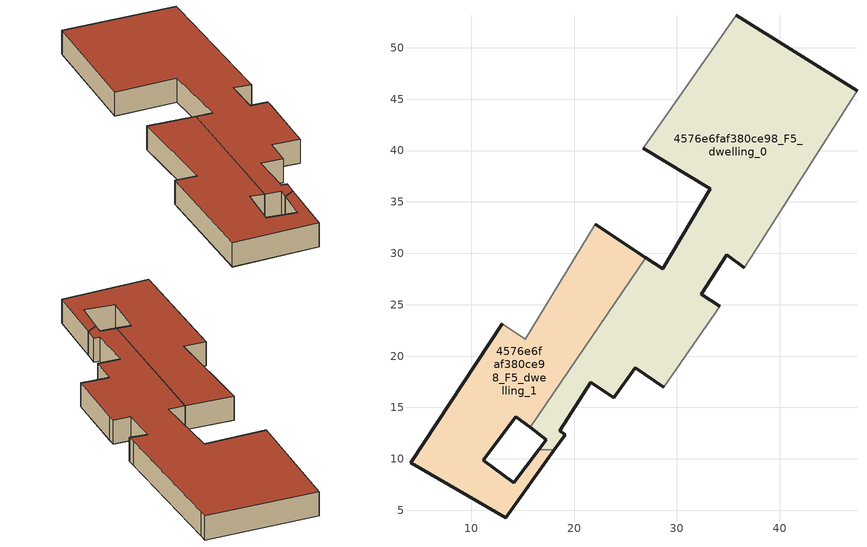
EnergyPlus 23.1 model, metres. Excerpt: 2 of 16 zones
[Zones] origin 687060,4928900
4576e6faf380ce98_F5_dwelling_0
 floor to 4576e6faf380ce98_F4_dwelling_0 (EU_floor_Construction): 33.67,24.1 34.15,24.83 32.36,26.01 34.84,29.88 36.57,28.59 37.2,29.56 47.01,44.99 47.53,45.82 35.78,53.19 26.74,40.21 33.26,36.3 28.63,28.49 26.96,29.59 15.71,13.07 17.29,11.88 16.54,10.88 18.08,10.88 19.14,12.35 18.58,12.76 21.62,17.46 23.87,15.97 25.93,18.89 28.74,16.95 z15
 wall outside (EU_wall_Construction): 35.78,53.19 47.53,45.82 / 36.57,28.59 34.84,29.88 32.36,26.01 34.15,24.83 / 28.74,16.95 25.93,18.89 23.87,15.97 21.62,17.46 18.58,12.76 19.14,12.35 18.08,10.88 / 16.54,10.88 17.29,11.88 15.71,13.07 / 26.96,29.59 28.63,28.49 33.26,36.3 26.74,40.21 z15:18
 wall adiabatic (EU_wall_Construction): 26.74,40.21 35.78,53.19 / 47.53,45.82 47.01,44.99 37.2,29.56 36.57,28.59 / 34.15,24.83 33.67,24.1 28.74,16.95 z15:18
 wall to 4576e6faf380ce98_F5_dwelling_1 (EU_wall_Construction): 18.08,10.88 16.54,10.88 / 15.71,13.07 26.96,29.59 z15:18
 roof outside (EU_roof_Construction): 47.53,45.82 47.01,44.99 37.2,29.56 36.57,28.59 34.84,29.88 32.36,26.01 34.15,24.83 33.67,24.1 28.74,16.95 25.93,18.89 23.87,15.97 21.62,17.46 18.58,12.76 19.14,12.35 18.08,10.88 16.54,10.88 17.29,11.88 15.71,13.07 26.96,29.59 28.63,28.49 33.26,36.3 26.74,40.21 35.78,53.19 z18
4576e6faf380ce98_F5_dwelling_1
 floor to 4576e6faf380ce98_F4_dwelling_1 (EU_floor_Construction): 18.08,10.88 16.54,10.88 14.12,7.66 11.17,9.88 14.33,14.11 15.71,13.07 26.96,29.59 22.05,32.84 15.27,21.66 13.01,23.16 4.08,9.61 13.33,4.25 z15
 wall outside (EU_wall_Construction): 22.05,32.84 26.96,29.59 / 15.71,13.07 14.33,14.11 11.17,9.88 14.12,7.66 16.54,10.88 / 18.08,10.88 13.33,4.25 4.08,9.61 13.01,23.16 z15:18
 wall adiabatic (EU_wall_Construction): 13.01,23.16 15.27,21.66 22.05,32.84 z15:18
 roof outside (EU_roof_Construction): 26.96,29.59 15.71,13.07 14.33,14.11 11.17,9.88 14.12,7.66 16.54,10.88 18.08,10.88 13.33,4.25 4.08,9.61 13.01,23.16 15.27,21.66 22.05,32.84 z18
[Building]
EU S2 Campaign: North Axis=0; Terrain=City; Solar Distribution=FullExterior
[Site:Location]
Bologna: Latitude=44.5; Longitude=11.25; Time Zone=1; Elevation=37
[SizingPeriod:WeatherFileDays]
AnnualSizingPeriod: Begin Month=1; Begin Day of Month=1; End Month=12; End Day of Month=31; Day of Week for Start Day=Monday; Use Weather File Daylight Saving Period=No; Use Weather File Rain and Snow Indicators=No
[MATERIAL]
EU_InternalMass_Material: Roughness=MediumRough; Thickness=0.1; Conductivity=1; Density=1800; Specific Heat=900; Thermal Absorptance=0.9; Solar Absorptance=0.7; Visible Absorptance=0.7
[MATERIAL:NOMASS] Roughness=MediumRough; Thermal Absorptance=0.9; Solar Absorptance=0.7; Visible Absorptance=0.7
Name | Thermal Resistance
EU_wall_NoMass | 0.905828
EU_roof_NoMass | 0.37593
EU_floor_NoMass | 0.67114
[CONSTRUCTION]
EU_wall_Construction: EU_wall_NoMass
EU_roof_Construction: EU_roof_NoMass
EU_floor_Construction: EU_floor_NoMass
EU_InternalMass_Construction: EU_InternalMass_Material
[ZONE] Type=1; Multiplier=1; Ceiling Height=autocalculate; Floor Area=autocalculate; Part of Total Floor Area=Yes
Name | Volume
4576e6faf380ce98_F5_dwelling_0 | 1184.6
4576e6faf380ce98_F5_dwelling_1 | 610.505
[INTERNALMASS] Construction=EU_InternalMass_Construction
Name | Zone or ZoneList | Surface Area
4576e6faf380ce98_F5_dwelling_0_EU_InternalMass | 4576e6faf380ce98_F5_dwelling_0 | 394.867
4576e6faf380ce98_F5_dwelling_1_EU_InternalMass | 4576e6faf380ce98_F5_dwelling_1 | 203.501
[OTHEREQUIPMENT] Fuel Type=Electricity; Design Level Calculation Method=Watts/Area; Power per Zone Floor Area=1; Fraction Latent=0; Fraction Radiant=0; Fraction Lost=0; Carbon Dioxide Generation Rate=0; EndUse Subcategory=EU_Step8_InternalGains
Name | Zone or ZoneList or Space or SpaceList | Schedule
EU_Step8_InternalGain_4576e6faf380ce98_F5_dwelling_0_f000 | 4576e6faf380ce98_F5_dwelling_0 | EU_Step8_GainSchedule_4576e6faf380ce98_F5_dwelling_0_f000
EU_Step8_InternalGain_4576e6faf380ce98_F5_dwelling_1_f000 | 4576e6faf380ce98_F5_dwelling_1 | EU_Step8_GainSchedule_4576e6faf380ce98_F5_dwelling_1_f000
[ZONEVENTILATION:DESIGNFLOWRATE] Schedule=EU_AlwaysOn; Design Flow Rate Calculation Method=AirChanges/Hour; Air Changes per Hour=0.73129; Ventilation Type=Natural; Fan Pressure Rise=0; Fan Total Efficiency=1; Constant Term Coefficient=1; Temperature Term Coefficient=0; Velocity Term Coefficient=0; Velocity Squared Term Coefficient=0; Minimum Indoor Temperature=-100; Maximum Indoor Temperature=100; Delta Temperature=-100; Minimum Outdoor Temperature=-100; Maximum Outdoor Temperature=100; Maximum Wind Speed=40
Name | Zone or ZoneList or Space or SpaceList
EU_ConstantAir_4576e6faf380ce98_F5_dwelling_0 | 4576e6faf380ce98_F5_dwelling_0
EU_ConstantAir_4576e6faf380ce98_F5_dwelling_1 | 4576e6faf380ce98_F5_dwelling_1
[HVACTEMPLATE:ZONE:IDEALLOADSAIRSYSTEM] System Availability Schedule=EU_AlwaysOn; Maximum Heating Supply Air Temperature=50; Minimum Cooling Supply Air Temperature=13; Maximum Heating Supply Air Humidity Ratio=0.0156; Minimum Cooling Supply Air Humidity Ratio=0.0077; Heating Limit=NoLimit; Cooling Limit=NoLimit; Heating Availability Schedule=EU_AlwaysOn; Cooling Availability Schedule=EU_CoolingOff; Dehumidification Control Type=ConstantSensibleHeatRatio; Cooling Sensible Heat Ratio=0.7; Dehumidification Setpoint=60; Humidification Control Type=None; Humidification Setpoint=30; Outdoor Air Method=None; Outdoor Air Flow Rate per Person=0.00944; Outdoor Air Flow Rate per Zone Floor Area=0; Outdoor Air Flow Rate per Zone=0; Demand Controlled Ventilation Type=None; Outdoor Air Economizer Type=NoEconomizer; Heat Recovery Type=None; Sensible Heat Recovery Effectiveness=0.7; Latent Heat Recovery Effectiveness=0.65
Name | Template Thermostat
4576e6faf380ce98_F5_dwelling_0 | EU_HeatOnly_4576e6faf380ce98_F5_dwelling_0
4576e6faf380ce98_F5_dwelling_1 | EU_HeatOnly_4576e6faf380ce98_F5_dwelling_1
[SIZING:ZONE] Zone Cooling Design Supply Air Temperature Input Method=SupplyAirTemperature; Zone Cooling Design Supply Air Temperature=13; Zone Heating Design Supply Air Temperature Input Method=SupplyAirTemperature; Zone Heating Design Supply Air Temperature=50; Zone Cooling Design Supply Air Humidity Ratio=0.008; Zone Heating Design Supply Air Humidity Ratio=0.008; Cooling Design Air Flow Method=DesignDay; Cooling Design Air Flow Rate=0; Cooling Minimum Air Flow per Zone Floor Area=0.000762; Cooling Minimum Air Flow=0; Cooling Minimum Air Flow Fraction=0.2; Heating Design Air Flow Method=DesignDay; Heating Design Air Flow Rate=0; Heating Maximum Air Flow per Zone Floor Area=0.002032; Heating Maximum Air Flow=0.141576; Heating Maximum Air Flow Fraction=0.3; Account for Dedicated Outdoor Air System=No; Dedicated Outdoor Air System Control Strategy=NeutralSupplyAir; Dedicated Outdoor Air Low Setpoint Temperature for Design=autosize; Dedicated Outdoor Air High Setpoint Temperature for Design=autosize; Zone Load Sizing Method=Sensible Load Only No Latent Load; Zone Latent Cooling Design Supply Air Humidity Ratio Input Method=HumidityRatioDifference; Zone Cooling Design Supply Air Humidity Ratio Difference=0.005; Zone Latent Heating Design Supply Air Humidity Ratio Input Method=HumidityRatioDifference; Zone Humidification Design Supply Air Humidity Ratio Difference=0.005
4576e6faf380ce98_F5_dwelling_0; 4576e6faf380ce98_F5_dwelling_1
[SCHEDULE:CONSTANT]
Name | Hourly Value
EU_AlwaysOn | 1
EU_CoolingOff | 0
[SCHEDULE:FILE] Column Number=1; Rows to Skip at Top=0; Number of Hours of Data=8760; Column Separator=Comma; Interpolate to Timestep=No; Minutes per Item=60; Adjust Schedule for Daylight Savings=Yes
Name | File
EU_Step8_GainSchedule_4576e6faf380ce98_F5_dwelling_0_f000 | ../../schedules/4576e6faf380ce98/4576e6faf380ce98_F5_dwelling_0_f000_gain.csv
EU_Step8_GainSchedule_4576e6faf380ce98_F5_dwelling_1_f000 | ../../schedules/4576e6faf380ce98/4576e6faf380ce98_F5_dwelling_1_f000_gain.csv
